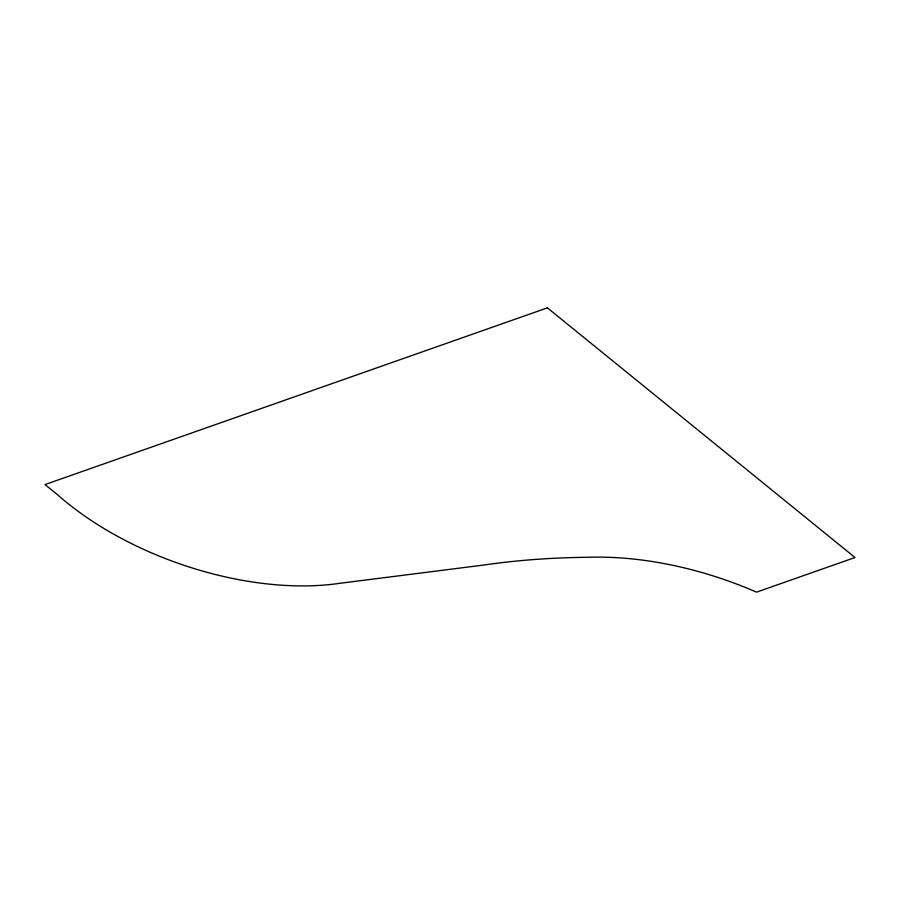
<?xml version="1.0" encoding="UTF-8"?>
<svg xmlns="http://www.w3.org/2000/svg" width="900" height="900" viewBox="0 0 900 900"><rect width="100%" height="100%" fill="white"/><g stroke="black" fill="none" stroke-linecap="round" stroke-linejoin="round"><path stroke-width="1.35" d="M547.403 307.856L45 484.571L57.431 494.662A226.811 121.534 19.4 0 0 339.772 583.312L484.459 564.952A683.944 366.48 19.4 0 1 588.476 557.28A235.8 126.349 19.4 0 1 756.551 592.144L855 557.516L547.403 307.856"/></g></svg>
